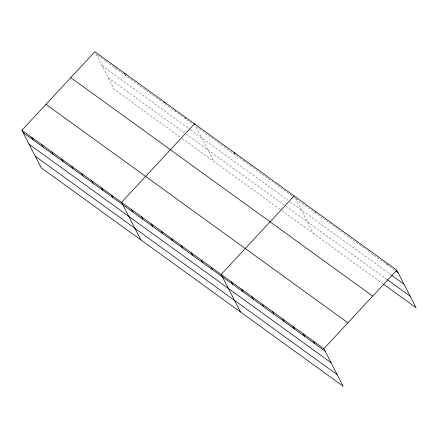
<?xml version="1.0" encoding="UTF-8"?>
<svg xmlns="http://www.w3.org/2000/svg" width="438" height="438" viewBox="0 0 438 438"><rect width="100%" height="100%" fill="white"/><g stroke="black" fill="none" stroke-linecap="round" stroke-linejoin="round"><path stroke-width="0.33" stroke-dasharray="2.19 1.64" d="M105.531 61.019L96.119 54.208L114.154 89.303L181.688 138.167M106.084 61.419L154.795 96.661M155.901 97.466L192.994 124.299M246.687 163.15L292.633 196.394M293.186 196.793L294.845 197.992M295.94 198.786L325.122 219.898M326.2 220.681L336.466 228.105L335.453 226.134M337.545 228.888L366.726 249.999M367.805 250.782L394.819 270.328M102.07 65.788L190.087 129.473M190.639 129.872L288.067 200.363M290.285 201.967L391.046 274.872M108.202 77.723L185.701 133.798M186.254 134.198L285.346 205.887M285.899 206.287L386.913 279.378M182.241 138.567L281.333 210.262M281.886 210.662L382.598 283.534M386.781 263.271L387.794 265.247M314.922 211.28L315.935 213.251M295.404 198.398L313.438 233.492M244.568 160.374L245.581 162.35L195.759 126.303L213.799 161.398M234.856 153.661L235.365 154.647M184.781 117.121L185.794 119.092M174.565 109.418L175.83 111.882M125.252 74.356L126.013 75.834M114.778 66.16L116.048 68.629"/><path stroke-width="0.66" d="M21.9 130.228L323.846 348.697L343.151 386.256L41.205 167.792L21.9 130.228L94.849 51.744L396.795 270.208L416.1 307.772L383.683 284.311M294.133 195.928L221.185 274.418L240.489 311.982M323.846 348.697L396.795 270.208M395.903 271.111L398.065 272.671M391.588 275.261L404.017 284.257M387.455 279.767L410.149 296.187M70.775 77.646L372.722 296.11M45.974 104.332L347.92 322.795M23.165 132.698L325.111 351.161M29.122 144.277L331.062 362.741M35.254 156.213L337.2 374.676M234.346 152.676L234.856 153.661M313.581 341.268L314.845 343.731M303.315 333.838L304.58 336.307M194.998 124.825L194.494 123.834L121.54 202.323L140.844 239.887M293.049 326.414L294.314 328.878M282.778 318.984L284.048 321.448M272.513 311.555L273.783 314.024M164.6 102.207L165.104 103.193M262.247 304.131L263.517 306.595M251.981 296.701L253.252 299.165M241.716 289.272L242.986 291.741M124.742 73.37L125.252 74.356M231.45 281.848L232.715 284.311M211.22 267.207L212.485 269.671M201.256 259.997L202.52 262.466M191.291 252.792L192.556 255.255M181.327 245.581L182.597 248.045M171.362 238.371L172.632 240.834M161.398 231.16L162.668 233.629M151.433 223.949L152.703 226.419M141.469 216.744L142.739 219.208M131.504 209.534L132.774 211.997M111.581 195.113L112.845 197.582M101.616 187.907L102.881 190.371M91.651 180.697L92.916 183.161M81.687 173.486L82.952 175.95M71.722 166.276L72.987 168.745M61.758 159.071L63.023 161.534M51.793 151.86L53.058 154.324M41.829 144.649L43.094 147.113M31.864 137.439L33.129 139.908"/></g></svg>
